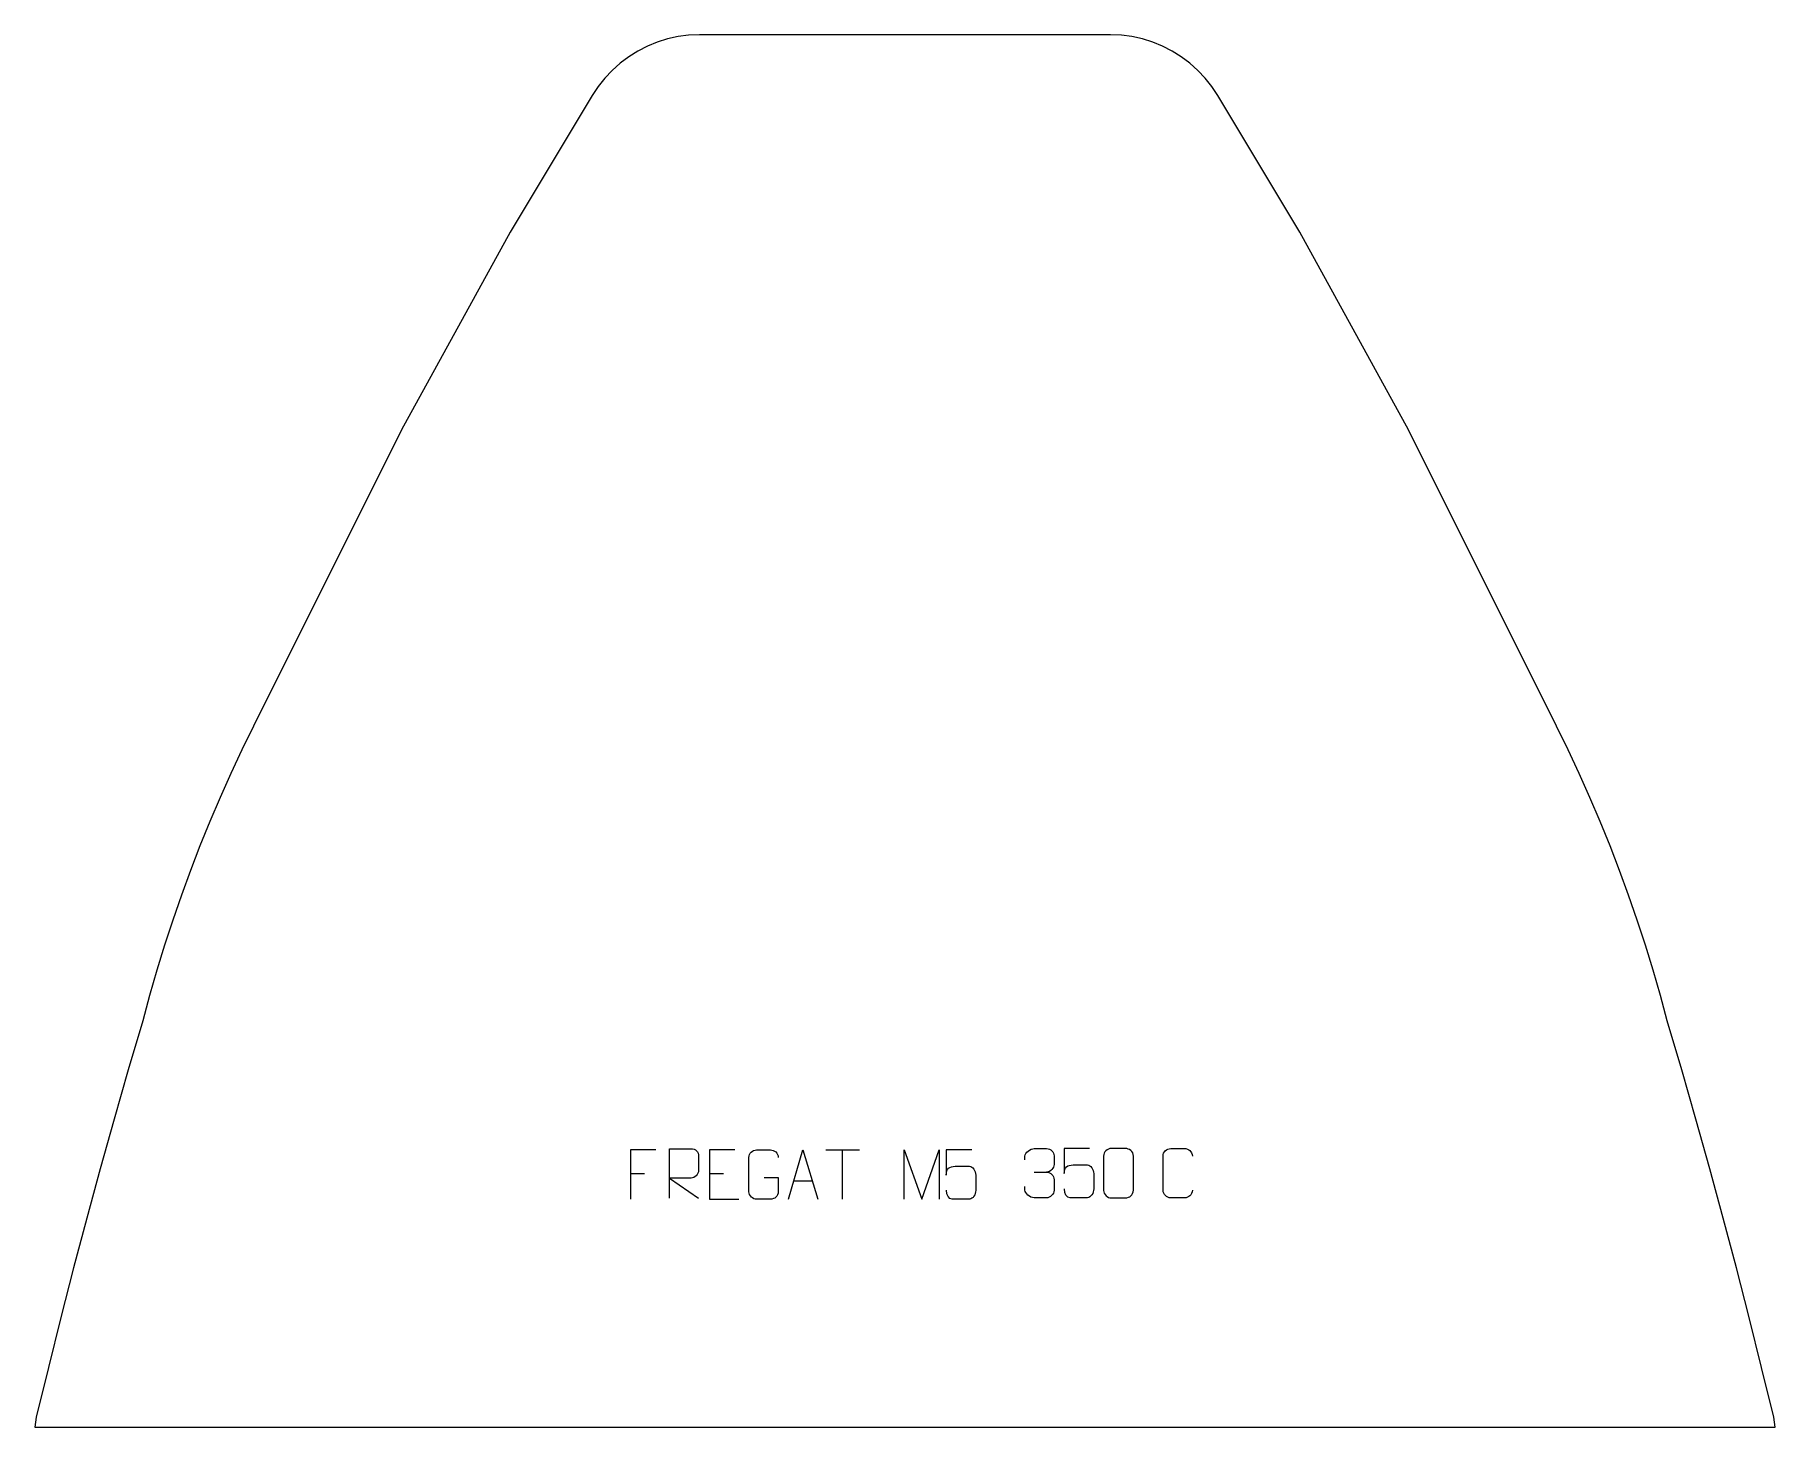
# Model space of a CAD drawing. Header units: millimetres. Extents: x -431 to 450, y 756 to 1461.
import ezdxf

# ---------------------------------------------------------------- set-up
doc = ezdxf.new("R2010")
doc.units = ezdxf.units.MM
doc.header["$MEASUREMENT"] = 0
doc.layers.add('layer 1', color=7, linetype='Continuous')

msp = doc.modelspace()

# ---------------------------------------------------------------- linework, layer by layer
at = {"layer": 'layer 1', "color": 242, "lineweight": 9}
msp.add_open_spline([(-148.798, 1429.8468), (-148.798, 1429.8468), (-145.8052, 1434.3838), (-145.8052, 1434.3838), (-145.8052, 1434.3838), (-145.8052, 1434.3838), (-142.4341, 1438.6441), (-142.4341, 1438.6441), (-142.4341, 1438.6441), (-142.4341, 1438.6441), (-138.7095, 1442.6025), (-138.7095, 1442.6025), (-138.7095, 1442.6025), (-138.7095, 1442.6025), (-134.66, 1446.2268), (-134.66, 1446.2268), (-134.66, 1446.2268), (-134.66, 1446.2268), (-130.3129, 1449.4888), (-130.3129, 1449.4888), (-130.3129, 1449.4888), (-130.3129, 1449.4888), (-125.7041, 1452.3674), (-125.7041, 1452.3674), (-125.7041, 1452.3674), (-125.7041, 1452.3674), (-120.863, 1454.8383), (-120.863, 1454.8383), (-120.863, 1454.8383), (-120.863, 1454.8383), (-115.8299, 1456.8869), (-115.8299, 1456.8869), (-115.8299, 1456.8869), (-115.8299, 1456.8869), (-110.6389, 1458.4956), (-110.6389, 1458.4956), (-110.6389, 1458.4956), (-110.6389, 1458.4956), (-105.3283, 1459.653), (-105.3283, 1459.653), (-105.3283, 1459.653), (-105.3283, 1459.653), (-99.9389, 1460.3509), (-99.9389, 1460.3509), (-99.9389, 1460.3509), (-99.9389, 1460.3509), (-94.5101, 1460.5847), (-94.5101, 1460.5847), (-94.5101, 1460.5847), (-94.5101, 1460.5847), (113.7988, 1460.5847), (113.7988, 1460.5847), (113.7988, 1460.5847), (113.7988, 1460.5847), (119.2291, 1460.3509), (119.2291, 1460.3509), (119.2291, 1460.3509), (119.2291, 1460.3509), (124.617, 1459.653), (124.617, 1459.653), (124.617, 1459.653), (124.617, 1459.653), (129.9277, 1458.4956), (129.9277, 1458.4956), (129.9277, 1458.4956), (129.9277, 1458.4956), (135.1167, 1456.8869), (135.1167, 1456.8869), (135.1167, 1456.8869), (135.1167, 1456.8869), (140.1512, 1454.8383), (140.1512, 1454.8383), (140.1512, 1454.8383), (140.1512, 1454.8383), (144.9908, 1452.3674), (144.9908, 1452.3674), (144.9908, 1452.3674), (144.9908, 1452.3674), (149.6016, 1449.4888), (149.6016, 1449.4888), (149.6016, 1449.4888), (149.6016, 1449.4888), (153.9468, 1446.2268), (153.9468, 1446.2268), (153.9468, 1446.2268), (153.9468, 1446.2268), (157.9983, 1442.6025), (157.9983, 1442.6025), (157.9983, 1442.6025), (157.9983, 1442.6025), (161.7228, 1438.6441), (161.7228, 1438.6441), (161.7228, 1438.6441), (161.7228, 1438.6441), (165.0935, 1434.3838), (165.0935, 1434.3838), (165.0935, 1434.3838), (165.0935, 1434.3838), (168.0867, 1429.8468), (168.0867, 1429.8468), (168.0867, 1429.8468), (168.0867, 1429.8468), (209.6448, 1360.5855), (209.6448, 1360.5855), (209.6448, 1360.5855), (209.6448, 1360.5855), (264.6445, 1260.5848), (264.6445, 1260.5848), (264.6445, 1260.5848), (264.6445, 1260.5848), (339.6437, 1110.585), (339.6437, 1110.585), (339.6437, 1110.585), (339.6437, 1110.585), (345.4922, 1098.6323), (345.4922, 1098.6323), (345.4922, 1098.6323), (345.4922, 1098.6323), (351.1298, 1086.5779), (351.1298, 1086.5779), (351.1298, 1086.5779), (351.1298, 1086.5779), (356.5601, 1074.4288), (356.5601, 1074.4288), (356.5601, 1074.4288), (356.5601, 1074.4288), (361.7756, 1062.1879), (361.7756, 1062.1879), (361.7756, 1062.1879), (361.7756, 1062.1879), (366.7802, 1049.8574), (366.7802, 1049.8574), (366.7802, 1049.8574), (366.7802, 1049.8574), (371.5704, 1037.4411), (371.5704, 1037.4411), (371.5704, 1037.4411), (371.5704, 1037.4411), (376.1423, 1024.9451), (376.1423, 1024.9451), (376.1423, 1024.9451), (376.1423, 1024.9451), (380.4984, 1012.3703), (380.4984, 1012.3703), (380.4984, 1012.3703), (380.4984, 1012.3703), (384.6342, 999.7217), (384.6342, 999.7217), (384.6342, 999.7217), (384.6342, 999.7217), (388.5501, 987.0044), (388.5501, 987.0044), (388.5501, 987.0044), (388.5501, 987.0044), (392.2448, 974.2202), (392.2448, 974.2202), (392.2448, 974.2202), (392.2448, 974.2202), (395.7161, 961.3747), (395.7161, 961.3747), (395.7161, 961.3747), (395.7161, 961.3747), (403.0595, 936.441), (403.0595, 936.441), (403.0595, 936.441), (403.0595, 936.441), (410.2289, 911.4604), (410.2289, 911.4604), (410.2289, 911.4604), (410.2289, 911.4604), (417.2294, 886.4284), (417.2294, 886.4284), (417.2294, 886.4284), (417.2294, 886.4284), (424.0573, 861.3491), (424.0573, 861.3491), (424.0573, 861.3491), (424.0573, 861.3491), (430.7134, 836.2255), (430.7134, 836.2255), (430.7134, 836.2255), (430.7134, 836.2255), (437.1948, 811.0549), (437.1948, 811.0549), (437.1948, 811.0549), (437.1948, 811.0549), (443.506, 785.8415), (443.506, 785.8415), (443.506, 785.8415), (443.506, 785.8415), (449.6431, 760.5848), (449.6431, 760.5848), (449.6431, 760.5848), (449.6431, 760.5848), (450.3943, 755.5852), (450.3943, 755.5852), (450.3943, 755.5852), (450.3943, 755.5852), (-431.1055, 755.5852), (-431.1055, 755.5852), (-431.1055, 755.5852), (-431.1055, 755.5852), (-430.3563, 760.5848), (-430.3563, 760.5848), (-430.3563, 760.5848), (-430.3563, 760.5848), (-424.2177, 785.8415), (-424.2177, 785.8415), (-424.2177, 785.8415), (-424.2177, 785.8415), (-417.9081, 811.0549), (-417.9081, 811.0549), (-417.9081, 811.0549), (-417.9081, 811.0549), (-411.4246, 836.2255), (-411.4246, 836.2255), (-411.4246, 836.2255), (-411.4246, 836.2255), (-404.7686, 861.3491), (-404.7686, 861.3491), (-404.7686, 861.3491), (-404.7686, 861.3491), (-397.9406, 886.4284), (-397.9406, 886.4284), (-397.9406, 886.4284), (-397.9406, 886.4284), (-390.9416, 911.4604), (-390.9416, 911.4604), (-390.9416, 911.4604), (-390.9416, 911.4604), (-383.7706, 936.441), (-383.7706, 936.441), (-383.7706, 936.441), (-383.7706, 936.441), (-376.4273, 961.3747), (-376.4273, 961.3747), (-376.4273, 961.3747), (-376.4273, 961.3747), (-372.956, 974.2202), (-372.956, 974.2202), (-372.956, 974.2202), (-372.956, 974.2202), (-369.2614, 987.0044), (-369.2614, 987.0044), (-369.2614, 987.0044), (-369.2614, 987.0044), (-365.3454, 999.7217), (-365.3454, 999.7217), (-365.3454, 999.7217), (-365.3454, 999.7217), (-361.2097, 1012.3703), (-361.2097, 1012.3703), (-361.2097, 1012.3703), (-361.2097, 1012.3703), (-356.8536, 1024.9451), (-356.8536, 1024.9451), (-356.8536, 1024.9451), (-356.8536, 1024.9451), (-352.2816, 1037.4411), (-352.2816, 1037.4411), (-352.2816, 1037.4411), (-352.2816, 1037.4411), (-347.4919, 1049.8574), (-347.4919, 1049.8574), (-347.4919, 1049.8574), (-347.4919, 1049.8574), (-342.4887, 1062.1879), (-342.4887, 1062.1879), (-342.4887, 1062.1879), (-342.4887, 1062.1879), (-337.2713, 1074.4288), (-337.2713, 1074.4288), (-337.2713, 1074.4288), (-337.2713, 1074.4288), (-331.843, 1086.5779), (-331.843, 1086.5779), (-331.843, 1086.5779), (-331.843, 1086.5779), (-326.2034, 1098.6323), (-326.2034, 1098.6323), (-326.2034, 1098.6323), (-326.2034, 1098.6323), (-320.3549, 1110.585), (-320.3549, 1110.585), (-320.3549, 1110.585), (-320.3549, 1110.585), (-245.3558, 1260.5848), (-245.3558, 1260.5848), (-245.3558, 1260.5848), (-245.3558, 1260.5848), (-190.3561, 1360.5855), (-190.3561, 1360.5855), (-190.3561, 1360.5855), (-190.3561, 1360.5855), (-148.798, 1429.8468), (-148.798, 1429.8468)], degree=3, knots=[0, 0, 0, 0, 0.01333333, 0.01333333, 0.01333333, 0.01333333, 0.02666667, 0.02666667, 0.02666667, 0.02666667, 0.04, 0.04, 0.04, 0.04, 0.05333333, 0.05333333, 0.05333333, 0.05333333, 0.06666667, 0.06666667, 0.06666667, 0.06666667, 0.08, 0.08, 0.08, 0.08, 0.09333333, 0.09333333, 0.09333333, 0.09333333, 0.10666667, 0.10666667, 0.10666667, 0.10666667, 0.12, 0.12, 0.12, 0.12, 0.13333333, 0.13333333, 0.13333333, 0.13333333, 0.14666667, 0.14666667, 0.14666667, 0.14666667, 0.16, 0.16, 0.16, 0.16, 0.17333333, 0.17333333, 0.17333333, 0.17333333, 0.18666667, 0.18666667, 0.18666667, 0.18666667, 0.2, 0.2, 0.2, 0.2, 0.21333333, 0.21333333, 0.21333333, 0.21333333, 0.22666667, 0.22666667, 0.22666667, 0.22666667, 0.24, 0.24, 0.24, 0.24, 0.25333333, 0.25333333, 0.25333333, 0.25333333, 0.26666667, 0.26666667, 0.26666667, 0.26666667, 0.28, 0.28, 0.28, 0.28, 0.29333333, 0.29333333, 0.29333333, 0.29333333, 0.30666667, 0.30666667, 0.30666667, 0.30666667, 0.32, 0.32, 0.32, 0.32, 0.33333333, 0.33333333, 0.33333333, 0.33333333, 0.34666667, 0.34666667, 0.34666667, 0.34666667, 0.36, 0.36, 0.36, 0.36, 0.37333333, 0.37333333, 0.37333333, 0.37333333, 0.38666667, 0.38666667, 0.38666667, 0.38666667, 0.4, 0.4, 0.4, 0.4, 0.41333333, 0.41333333, 0.41333333, 0.41333333, 0.42666667, 0.42666667, 0.42666667, 0.42666667, 0.44, 0.44, 0.44, 0.44, 0.45333333, 0.45333333, 0.45333333, 0.45333333, 0.46666667, 0.46666667, 0.46666667, 0.46666667, 0.48, 0.48, 0.48, 0.48, 0.49333333, 0.49333333, 0.49333333, 0.49333333, 0.50666667, 0.50666667, 0.50666667, 0.50666667, 0.52, 0.52, 0.52, 0.52, 0.53333333, 0.53333333, 0.53333333, 0.53333333, 0.54666667, 0.54666667, 0.54666667, 0.54666667, 0.56, 0.56, 0.56, 0.56, 0.57333333, 0.57333333, 0.57333333, 0.57333333, 0.58666667, 0.58666667, 0.58666667, 0.58666667, 0.6, 0.6, 0.6, 0.6, 0.61333333, 0.61333333, 0.61333333, 0.61333333, 0.62666667, 0.62666667, 0.62666667, 0.62666667, 0.64, 0.64, 0.64, 0.64, 0.65333333, 0.65333333, 0.65333333, 0.65333333, 0.66666667, 0.66666667, 0.66666667, 0.66666667, 0.68, 0.68, 0.68, 0.68, 0.69333333, 0.69333333, 0.69333333, 0.69333333, 0.70666667, 0.70666667, 0.70666667, 0.70666667, 0.72, 0.72, 0.72, 0.72, 0.73333333, 0.73333333, 0.73333333, 0.73333333, 0.74666667, 0.74666667, 0.74666667, 0.74666667, 0.76, 0.76, 0.76, 0.76, 0.77333333, 0.77333333, 0.77333333, 0.77333333, 0.78666667, 0.78666667, 0.78666667, 0.78666667, 0.8, 0.8, 0.8, 0.8, 0.81333333, 0.81333333, 0.81333333, 0.81333333, 0.82666667, 0.82666667, 0.82666667, 0.82666667, 0.84, 0.84, 0.84, 0.84, 0.85333333, 0.85333333, 0.85333333, 0.85333333, 0.86666667, 0.86666667, 0.86666667, 0.86666667, 0.88, 0.88, 0.88, 0.88, 0.89333333, 0.89333333, 0.89333333, 0.89333333, 0.90666667, 0.90666667, 0.90666667, 0.90666667, 0.92, 0.92, 0.92, 0.92, 0.93333333, 0.93333333, 0.93333333, 0.93333333, 0.94666667, 0.94666667, 0.94666667, 0.94666667, 0.96, 0.96, 0.96, 0.96, 0.97333333, 0.97333333, 0.97333333, 0.97333333, 1, 1, 1, 1], dxfattribs=at)
at = {"layer": 'layer 1', "color": 250, "lineweight": 9}
for points, knots in [([(-116.5308, 895.9738), (-116.5308, 895.9738), (-129.4048, 895.9738), (-129.4048, 895.9738), (-129.4048, 895.9738), (-129.4048, 895.9738), (-129.4048, 871.0202), (-129.4048, 871.0202)], [0, 0, 0, 0, 0.33333333, 0.33333333, 0.33333333, 0.33333333, 1, 1, 1, 1]), ([(-109.5687, 871.6174), (-109.5687, 871.6174), (-109.5687, 896.5709), (-109.5687, 896.5709), (-109.5687, 896.5709), (-105.9739, 896.5709), (-102.3784, 896.5709), (-98.7832, 896.5709), (-98.7832, 896.5709), (-96.4579, 896.5332), (-94.9006, 895.0432), (-94.9047, 892.6768), (-94.9047, 892.6768), (-94.9051, 890.6413), (-94.9051, 887.5819), (-94.9047, 885.5459), (-94.9047, 885.5459), (-94.9112, 883.6704), (-96.7235, 881.7286), (-98.733, 881.7095), (-98.733, 881.7095), (-98.733, 881.7095), (-109.5687, 881.7095), (-109.5687, 881.7095), (-109.5687, 881.7095), (-109.5687, 881.7095), (-94.914, 871.6174), (-94.914, 871.6174)], [0, 0, 0, 0, 0.125, 0.125, 0.125, 0.125, 0.25, 0.25, 0.25, 0.25, 0.375, 0.375, 0.375, 0.375, 0.5, 0.5, 0.5, 0.5, 0.625, 0.625, 0.625, 0.625, 0.75, 0.75, 0.75, 0.75, 1, 1, 1, 1]), ([(-76.5308, 895.9738), (-76.5308, 895.9738), (-89.4047, 895.9738), (-89.4047, 895.9738), (-89.4047, 895.9738), (-89.4047, 895.9738), (-89.4047, 871.0202), (-89.4047, 871.0202), (-89.4047, 871.0202), (-89.4047, 871.0202), (-74.5389, 871.0202), (-74.5389, 871.0202)], [0, 0, 0, 0, 0.25, 0.25, 0.25, 0.25, 0.5, 0.5, 0.5, 0.5, 1, 1, 1, 1]), ([(-61.7169, 882.006), (-61.7169, 882.006), (-54.5488, 882.006), (-54.5488, 882.006), (-54.5488, 882.006), (-54.5488, 882.006), (-54.5488, 874.8379), (-54.5488, 874.8379), (-54.5488, 874.8379), (-54.6885, 872.5145), (-56.3657, 871.0349), (-58.5135, 871.0241), (-58.5135, 871.0241), (-60.8453, 871.0245), (-63.1773, 871.0245), (-65.5088, 871.0241), (-65.5088, 871.0241), (-67.4337, 870.9187), (-69.4059, 872.8032), (-69.3947, 874.8205), (-69.3947, 874.8205), (-69.3943, 880.5906), (-69.3943, 886.3603), (-69.3947, 892.1296), (-69.3947, 892.1296), (-69.3905, 894.2677), (-67.6437, 895.9869), (-65.4914, 895.9735), (-65.4914, 895.9735), (-63.1657, 895.9735), (-60.8396, 895.9735), (-58.5135, 895.9735), (-58.5135, 895.9735), (-56.5668, 896.0089), (-54.5754, 894.5174), (-54.5488, 892.0797)], [0, 0, 0, 0, 0.1, 0.1, 0.1, 0.1, 0.2, 0.2, 0.2, 0.2, 0.3, 0.3, 0.3, 0.3, 0.4, 0.4, 0.4, 0.4, 0.5, 0.5, 0.5, 0.5, 0.6, 0.6, 0.6, 0.6, 0.7, 0.7, 0.7, 0.7, 0.8, 0.8, 0.8, 0.8, 1, 1, 1, 1]), ([(-49.4422, 871.0203), (-49.4422, 871.0203), (-42.0712, 895.9738), (-42.0712, 895.9738), (-42.0712, 895.9738), (-42.0712, 895.9738), (-34.5013, 871.0203), (-34.5013, 871.0203)], [0, 0, 0, 0, 0.33333333, 0.33333333, 0.33333333, 0.33333333, 1, 1, 1, 1]), ([(9.1858, 871.0181), (9.1858, 871.0181), (9.1858, 895.976), (9.1858, 895.976), (9.1858, 895.976), (9.1858, 895.976), (18.1109, 871.0181), (18.1109, 871.0181), (18.1109, 871.0181), (18.1109, 871.0181), (26.8708, 895.9755), (26.8708, 895.9755), (26.8708, 895.9755), (26.8708, 895.9755), (26.8708, 871.0181), (26.8708, 871.0181)], [0, 0, 0, 0, 0.2, 0.2, 0.2, 0.2, 0.4, 0.4, 0.4, 0.4, 0.6, 0.6, 0.6, 0.6, 1, 1, 1, 1]), ([(43.4224, 895.9518), (43.4224, 895.9518), (30.5707, 895.9518), (30.5707, 895.9518), (30.5707, 895.9518), (30.571, 891.7212), (30.571, 887.4903), (30.5707, 883.2591), (30.5707, 883.2591), (30.5704, 886.5692), (32.2014, 887.641), (35.0134, 887.7015), (35.0134, 887.7015), (37.453, 887.7018), (39.8925, 887.7018), (42.3317, 887.7015), (42.3317, 887.7015), (43.9815, 887.7083), (45.4564, 885.3278), (45.4849, 883.2591), (45.4849, 883.2591), (45.4846, 880.6718), (45.4846, 878.0842), (45.4849, 875.4965), (45.4849, 875.4965), (45.5311, 873.5371), (44.0317, 871.1008), (42.4058, 871.0423), (42.4058, 871.0423), (40.4493, 871.0426), (35.5543, 871.0426), (33.5973, 871.0423), (33.5973, 871.0423), (31.7518, 871.0335), (30.6447, 872.9983), (30.6239, 875.5494)], [0, 0, 0, 0, 0.1, 0.1, 0.1, 0.1, 0.2, 0.2, 0.2, 0.2, 0.3, 0.3, 0.3, 0.3, 0.4, 0.4, 0.4, 0.4, 0.5, 0.5, 0.5, 0.5, 0.6, 0.6, 0.6, 0.6, 0.7, 0.7, 0.7, 0.7, 0.8, 0.8, 0.8, 0.8, 1, 1, 1, 1]), ([(70.4045, 890.9812), (70.4045, 890.9812), (70.4045, 892.8384), (70.4045, 892.8384), (70.4045, 892.8384), (70.3902, 894.5803), (73.0547, 896.6984), (75.1138, 896.6757), (75.1138, 896.6757), (77.1779, 896.6757), (79.2419, 896.6757), (81.3056, 896.6757), (81.3056, 896.6757), (83.5001, 896.6845), (85.0984, 894.8377), (85.1428, 892.9256), (85.1428, 892.9256), (85.1424, 891.4905), (85.1424, 890.0554), (85.1428, 888.6199), (85.1428, 888.6199), (85.0942, 886.9664), (83.4916, 884.7364), (81.2933, 884.7464), (81.2933, 884.7464), (83.497, 884.7352), (85.105, 882.932), (85.159, 880.8725), (85.159, 880.8725), (85.1586, 879.0878), (85.1586, 877.3031), (85.159, 875.518), (85.159, 875.518), (85.1691, 873.4566), (83.1142, 871.6935), (81.2933, 871.7016), (81.2933, 871.7016), (79.228, 871.7019), (77.1628, 871.7019), (75.0972, 871.7016), (75.0972, 871.7016), (72.9286, 871.7131), (70.3976, 874.1133), (70.379, 875.5751), (70.379, 875.5751), (70.379, 875.5751), (70.379, 877.4837), (70.379, 877.4837)], [0, 0, 0, 0, 0.07692308, 0.07692308, 0.07692308, 0.07692308, 0.15384615, 0.15384615, 0.15384615, 0.15384615, 0.23076923, 0.23076923, 0.23076923, 0.23076923, 0.30769231, 0.30769231, 0.30769231, 0.30769231, 0.38461538, 0.38461538, 0.38461538, 0.38461538, 0.46153846, 0.46153846, 0.46153846, 0.46153846, 0.53846154, 0.53846154, 0.53846154, 0.53846154, 0.61538462, 0.61538462, 0.61538462, 0.61538462, 0.69230769, 0.69230769, 0.69230769, 0.69230769, 0.76923077, 0.76923077, 0.76923077, 0.76923077, 0.84615385, 0.84615385, 0.84615385, 0.84615385, 1, 1, 1, 1]), ([(103.1631, 896.6435), (103.1631, 896.6435), (90.3114, 896.6435), (90.3114, 896.6435), (90.3114, 896.6435), (90.3117, 892.4129), (90.3117, 888.182), (90.3114, 883.9508), (90.3114, 883.9508), (90.3111, 887.2609), (91.9421, 888.3327), (94.7541, 888.3932), (94.7541, 888.3932), (97.1937, 888.3935), (99.6332, 888.3935), (102.0724, 888.3932), (102.0724, 888.3932), (103.7222, 888.4), (105.1971, 886.0195), (105.2256, 883.9508), (105.2256, 883.9508), (105.2253, 881.3635), (105.2253, 878.7759), (105.2256, 876.1882), (105.2256, 876.1882), (105.2718, 874.2288), (103.7724, 871.7925), (102.1465, 871.734), (102.1465, 871.734), (100.19, 871.7343), (95.295, 871.7343), (93.338, 871.734), (93.338, 871.734), (91.4925, 871.7252), (90.3854, 873.69), (90.3646, 876.2411)], [0, 0, 0, 0, 0.1, 0.1, 0.1, 0.1, 0.2, 0.2, 0.2, 0.2, 0.3, 0.3, 0.3, 0.3, 0.4, 0.4, 0.4, 0.4, 0.5, 0.5, 0.5, 0.5, 0.6, 0.6, 0.6, 0.6, 0.7, 0.7, 0.7, 0.7, 0.8, 0.8, 0.8, 0.8, 1, 1, 1, 1]), ([(114.1883, 896.688), (116.5544, 896.688), (118.9209, 896.688), (121.2874, 896.688), (121.2874, 896.688), (123.2679, 896.7236), (125.2939, 895.2293), (125.321, 892.7872), (125.321, 892.7872), (125.3206, 887.0298), (125.3206, 881.272), (125.321, 875.5138), (125.321, 875.5138), (125.1789, 873.1862), (123.4725, 871.7039), (121.2874, 871.6931), (121.2874, 871.6931), (118.915, 871.6935), (116.5426, 871.6935), (114.1706, 871.6931), (114.1706, 871.6931), (112.2121, 871.5875), (110.2057, 873.4754), (110.2171, 875.4964), (110.2171, 875.4964), (110.2175, 881.277), (110.2175, 887.0573), (110.2171, 892.8371), (110.2171, 892.8371), (110.2214, 894.9791), (111.9985, 896.7016), (114.1883, 896.688)], [0, 0, 0, 0, 0.11111111, 0.11111111, 0.11111111, 0.11111111, 0.22222222, 0.22222222, 0.22222222, 0.22222222, 0.33333333, 0.33333333, 0.33333333, 0.33333333, 0.44444444, 0.44444444, 0.44444444, 0.44444444, 0.55555556, 0.55555556, 0.55555556, 0.55555556, 0.66666667, 0.66666667, 0.66666667, 0.66666667, 0.77777778, 0.77777778, 0.77777778, 0.77777778, 1, 1, 1, 1]), ([(155.192, 875.5297), (155.0522, 873.2063), (153.375, 871.7267), (151.2273, 871.7159), (151.2273, 871.7159), (148.8954, 871.7163), (146.5635, 871.7163), (144.232, 871.7159), (144.232, 871.7159), (142.307, 871.6105), (140.3349, 873.495), (140.3461, 875.5123), (140.3461, 875.5123), (140.3465, 881.2824), (140.3465, 887.0521), (140.3461, 892.8214), (140.3461, 892.8214), (140.3503, 894.9595), (142.097, 896.6787), (144.2494, 896.6652), (144.2494, 896.6652), (146.5751, 896.6652), (148.9012, 896.6652), (151.2273, 896.6652), (151.2273, 896.6652), (153.1739, 896.7007), (155.1653, 895.2092), (155.192, 892.7716)], [0, 0, 0, 0, 0.125, 0.125, 0.125, 0.125, 0.25, 0.25, 0.25, 0.25, 0.375, 0.375, 0.375, 0.375, 0.5, 0.5, 0.5, 0.5, 0.625, 0.625, 0.625, 0.625, 0.75, 0.75, 0.75, 0.75, 1, 1, 1, 1])]:
    msp.add_open_spline(points, degree=3, knots=knots, dxfattribs=at)
for points in [[(-30.4653, 895.9503), (-30.4653, 895.9503), (-13.4781, 895.9503), (-13.4781, 895.9503)], [(-21.9715, 871.0203), (-21.9715, 871.0203), (-21.9715, 895.9738), (-21.9715, 895.9738)], [(-129.4048, 884.0941), (-129.4048, 884.0941), (-122.2367, 884.0941), (-122.2367, 884.0941)], [(-89.4047, 884.0941), (-89.4047, 884.0941), (-82.2366, 884.0941), (-82.2366, 884.0941)], [(75.1142, 884.736), (75.1142, 884.736), (81.3106, 884.736), (81.3106, 884.736)], [(-46.7196, 880.2697), (-46.7196, 880.2697), (-37.2239, 880.2697), (-37.2239, 880.2697)]]:
    msp.add_open_spline(points, degree=3, dxfattribs=at)

doc.saveas('drawing.dxf')
